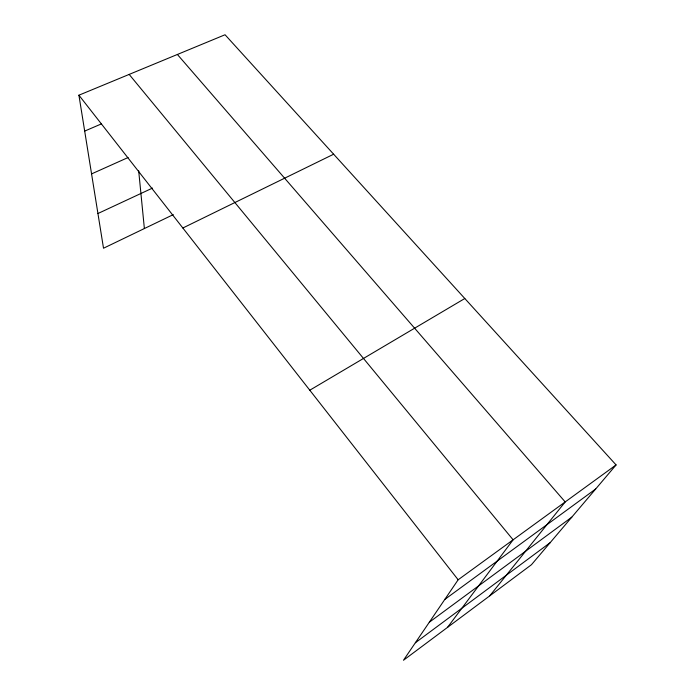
<?xml version="1.0" encoding="UTF-8"?>
<svg xmlns="http://www.w3.org/2000/svg" width="695" height="695" viewBox="0 0 695 695"><rect width="100%" height="100%" fill="white"/><g stroke="black" fill="none" stroke-linecap="round" stroke-linejoin="round"><path stroke-width="1.04" d="M616.083 464.929L458.153 579.778L403.482 660.25L531.475 564.696L616.083 464.929L225.05 34.75L78.917 95.198L103.512 248.228L173.29 214.625M447.519 627.376L513.11 539.807L129.166 74.408M489.74 595.85L565.2 501.938L177.381 54.471M415.375 642.745L550.127 542.699M429.302 622.242L571.803 517.149M444.791 599.438L595.684 488.985M309.796 390.208L464.807 298.511M182.855 228.003L333.643 154.212M97.934 213.521L152.5 188.084M91.566 173.906L128.097 157.522M84.686 131.086L101.348 123.927M78.917 95.198L458.153 579.778M138.687 170.814L144.378 228.542"/></g></svg>
